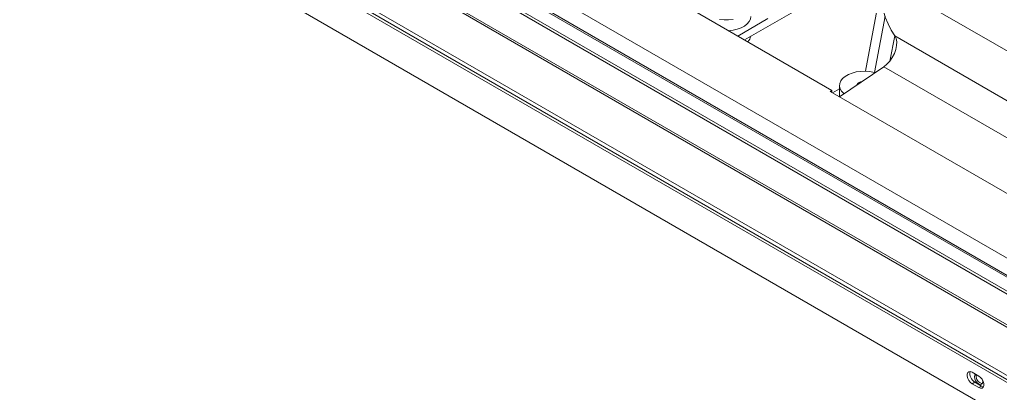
# Model space of a CAD drawing. Header units: millimetres. Extents: x 232323 to 272954, y -5343 to 8721.
# Drawn here: x 271859.6 to 272188.1, y 1026.8 to 1152 of the extents above; entities that cross this region are included whole.
import ezdxf

# ---------------------------------------------------------------- set-up
doc = ezdxf.new("R2010")
doc.units = ezdxf.units.MM
doc.header["$MEASUREMENT"] = 0
doc.layers.get('0').update_dxf_attribs({"linetype": 'CONTINUOUS'})
doc.layers.add('에어가이드', color=3, linetype='CONTINUOUS')

# ---------------------------------------------------------------- blocks, each defined once
blk = doc.blocks.new('A$C082D5D62')
at = {"color": 7, "linetype": 'Continuous', "lineweight": 15}
for p, q in [((660.06, 57.37), (9.19, 433.11)), ((660.06, 51.59), (9.19, 427.33)), ((660.06, 50.95), (9.19, 426.69)), ((16.18, 405.98), (656.47, 36.34)), ((16.32, 406.6), (656.62, 36.96)), ((0, 396.76), (666.8, 11.83)), ((0.89, 397.28), (667.69, 12.34)), ((2.78, 383.2), (664.01, 1.48)), ((563.59, 135.36), (488.43, 178.76)), ((534.28, 152.28), (578.33, 177.71)), ((665.67, 123.47), (579.37, 173.29)), ((579.69, 167.72), (574.81, 141.78)), ((532.05, 153.57), (542.16, 159.4)), ((581.36, 160.18), (577.82, 141.35)), ((584.62, 153.64), (582.93, 145.13)), ((583.04, 145.71), (583.57, 146.01)), ((566.16, 133.24), (580.97, 143.28)), ((563.03, 135.04), (563.59, 135.36)), ((563.03, 135.04), (652.12, 83.61)), ((563.59, 135.36), (563.59, 134.72)), ((563.8, 134.6), (566.12, 135.93)), ((566.12, 137.01), (566.12, 133.41)), ((566.12, 133.41), (566.12, 133.21)), ((612.79, 39.73), (610.56, 41.01)), ((611.45, 37.67), (610.56, 37.16)), ((610.56, 37.16), (612.79, 35.87)), ((613.68, 36.38), (611.45, 37.67)), ((613.68, 36.38), (612.79, 35.87)), ((614.07, 37.9), (614, 38.43))]:
    blk.add_line(p, q, dxfattribs=at)
at = {"color": 8, "linetype": 'Continuous', "lineweight": 15}
for p, q in [((659.69, 45.55), (23.76, 412.66)), ((24.59, 413.2), (659.69, 46.56)), ((9.19, 393.84), (660.06, 18.1)), ((660.06, 110.06), (584.65, 153.59)), ((660.06, 97.62), (580.97, 143.28))]:
    blk.add_line(p, q, dxfattribs=at)
at = {"color": 7, "linetype": 'Continuous', "lineweight": 15, "flags": 128}
for points in [[(579.37, 173.29), (579.45, 170.36), (579.71, 167.55), (580.13, 164.85), (580.71, 162.29), (581.46, 159.87), (582.37, 157.61), (583.44, 155.51), (584.65, 153.59)], [(528.97, 158.95), (530.47, 159.12)], [(525.95, 159.1), (527.45, 158.94), (528.97, 158.95)], [(528.97, 155.35), (530.47, 155.52), (531.89, 155.84), (533.18, 156.31), (534.3, 156.91), (535.21, 157.61), (535.89, 158.41), (536.29, 159.25), (536.42, 160.1)], [(580.97, 143.28), (582, 144.12), (582.96, 145.17), (583.8, 146.39), (584.49, 147.71), (584.97, 149.07), (585.24, 150.4), (585.27, 151.64), (585.08, 152.72), (584.65, 153.59)], [(578.04, 141.29), (577.7, 141.38), (576.26, 141.66), (574.75, 141.78), (573.22, 141.74), (571.74, 141.54), (570.34, 141.18), (569.09, 140.68), (568.01, 140.05), (567.15, 139.33), (566.54, 138.52), (566.19, 137.66), (566.13, 136.78), (566.34, 135.91), (566.83, 135.08), (567.57, 134.31), (567.65, 134.25)], [(610.56, 41.01), (609.99, 41.23), (609.49, 41.18), (609.12, 40.88), (608.92, 40.37), (608.92, 39.7), (609.12, 38.96), (609.49, 38.23), (609.99, 37.6), (610.56, 37.16)], [(611.66, 40.38), (611.39, 40.06), (611.29, 39.5), (611.39, 38.83), (611.69, 38.13), (612.14, 37.52), (612.68, 37.09), (613.21, 36.91), (613.66, 37), (613.96, 37.34), (614.07, 37.9), (614.07, 37.9)], [(612.79, 35.87), (613.36, 35.66), (613.86, 35.7), (614.24, 36), (614.43, 36.51), (614.43, 37.18), (614.24, 37.93), (613.86, 38.66), (613.36, 39.28), (612.79, 39.73)], [(613.23, 37.41), (613.77, 37.23), (613.9, 37.23)], [(614.33, 36.16), (614.25, 36.17), (613.68, 36.38)]]:
    blk.add_lwpolyline(points, dxfattribs=at)
at = {"color": 7, "linetype": 'Continuous', "lineweight": 15}
for centre, radius, start, end in [((532.95, 154.12), 3.49, 314.619, 349.8617), ((573.75, 136.43), 1.94, 90.7204, 157.5793), ((612.98, 40.45), 3.17, 165.5654, 241.1235), ((614.66, 39.82), 2.8, 171.2593, 239.3045)]:
    blk.add_arc(centre, radius, start, end, dxfattribs=at)

msp = doc.modelspace()

# ---------------------------------------------------------------- block references
at = {"layer": '에어가이드'}
msp.add_blockref('A$C082D5D62', (271568.06, 992.9), dxfattribs=at)

doc.saveas('drawing.dxf')
